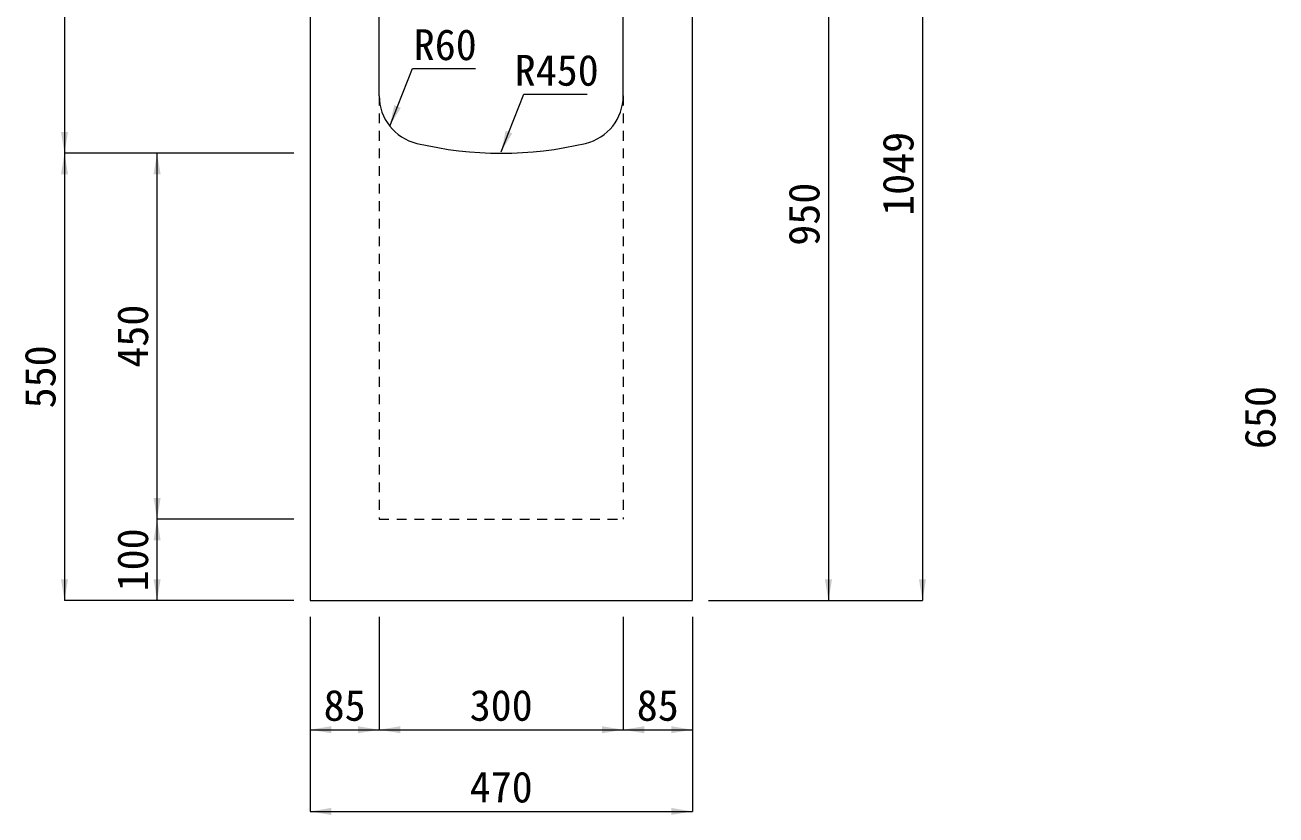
# Model space of a CAD drawing. Units: millimetres at full size, sheet at 1:40. Extents: x 69750 to 116230, y -28801 to 513.
# Drawn here: x 86997 to 88535, y -21356 to -20385 of the extents above; entities that cross this region are included whole.
import ezdxf
from ezdxf.enums import TextEntityAlignment as Align

# ---------------------------------------------------------------- set-up
doc = ezdxf.new("R2010")
doc.units = ezdxf.units.MM
doc.header["$LTSCALE"] = 40
doc.linetypes.add('USER1', pattern=[0.54, 0.3, -0.24])
for name, color, linetype, lineweight in [('寸法線', 7, 'Continuous', 9), ('引出線', 4, 'Continuous', 9), ('本体', 7, 'Continuous', 20)]:
    doc.layers.add(name, color=color, linetype=linetype, lineweight=lineweight)
doc.styles.add('ＭＳ ゴシック', font='')
doc.styles.get('ＭＳ ゴシック').set_extended_font_data('MS Gothic')

# ---------------------------------------------------------------- blocks, each defined once
blk = doc.blocks.new('filled_arrow')
at = {"color": 0, "linetype": 'Continuous', "lineweight": -2}
blk.add_solid([(7.5, 1.25), (0, 0), (7.5, -1.25)], dxfattribs=at)

msp = doc.modelspace()

# ---------------------------------------------------------------- linework, layer by layer
at = {"layer": '寸法線'}
for p, q in [((88100.28, -20043.19), (88100.28, -21092.49)), ((87045.35, -20142.49), (87045.35, -20542.49)), ((87984.69, -20142.49), (87984.69, -21092.49)), ((87327.32, -20542.49), (87045.35, -20542.49)), ((87045.35, -20542.49), (87045.35, -21092.49)), ((87327.32, -20542.49), (87045.35, -20542.49)), ((87159.2, -20992.49), (87159.2, -20542.49)), ((87327.32, -20542.49), (87159.2, -20542.49)), ((87327.33, -20992.49), (87159.2, -20992.49)), ((87159.2, -21092.49), (87159.2, -20992.49)), ((87327.33, -20992.49), (87159.2, -20992.49)), ((87327.33, -21092.49), (87045.35, -21092.49)), ((87327.33, -21092.49), (87159.2, -21092.49)), ((87837.33, -21092.49), (88100.28, -21092.49)), ((87907.15, -21092.49), (87984.69, -21092.49)), ((87347.33, -21112.49), (87347.33, -21251.29)), ((87347.33, -21112.49), (87347.33, -21351.76)), ((87432.33, -21112.49), (87432.33, -21251.29)), ((87432.33, -21112.49), (87432.33, -21251.29)), ((87732.33, -21112.49), (87732.33, -21251.29)), ((87732.33, -21112.49), (87732.33, -21251.29)), ((87817.33, -21112.49), (87817.33, -21251.29)), ((87817.33, -21112.49), (87817.33, -21351.76)), ((87347.33, -21251.29), (87432.33, -21251.29)), ((87432.33, -21251.29), (87732.33, -21251.29)), ((87732.33, -21251.29), (87817.33, -21251.29)), ((87347.33, -21351.76), (87817.33, -21351.76))]:
    msp.add_line(p, q, dxfattribs=at)
at = {"layer": '引出線'}
for points in [[(87445.26, -20509.18), (87454.81, -20485), (87473.25, -20438.3), (87550.8, -20438.3)], [(87582.33, -20540.65), (87591.87, -20516.47), (87610.31, -20469.77), (87687.86, -20469.77)]]:
    msp.add_lwpolyline(points, dxfattribs=at)
at = {"layer": '本体'}
for p, q in [((87347.32, -20142.49), (87347.33, -21092.49)), ((87432.33, -20471.97), (87432.33, -20142.49)), ((87732.32, -20471.97), (87732.32, -20142.49)), ((87817.33, -21092.49), (87817.33, -20142.49)), ((87347.33, -21092.49), (87817.33, -21092.49))]:
    msp.add_line(p, q, dxfattribs=at)
at = {"layer": '本体', "linetype": 'USER1', "lineweight": 9}
for p, q in [((87432.33, -20471.97), (87432.33, -20992.49)), ((87732.32, -20471.97), (87732.33, -20992.49)), ((87432.33, -20992.49), (87732.33, -20992.49))]:
    msp.add_line(p, q, dxfattribs=at)
at = {"layer": '本体'}
for centre, radius, start, end in [((87492.33, -20471.97), 60, 180, 256.65776), ((87672.32, -20471.97), 60, 283.34229, 0), ((87582.33, -20092.49), 450, 256.65776, 283.34229)]:
    msp.add_arc(centre, radius, start, end, dxfattribs=at)

# ---------------------------------------------------------------- block references
at = {"layer": '寸法線', "xscale": 3.47, "yscale": 3.47}
for p, rotation in [((87045.35, -20542.49), 90), ((87045.35, -20542.49), 270), ((87159.2, -20542.49), 270), ((87159.2, -20992.49), 90), ((87159.2, -20992.49), 270), ((87045.35, -21092.49), 90), ((87159.2, -21092.49), 90), ((87984.69, -21092.49), 90), ((88100.28, -21092.49), 90), ((87432.33, -21251.29), 180), ((87732.33, -21251.29), 180), ((87817.33, -21251.29), 180), ((87817.33, -21351.76), 180)]:
    msp.add_blockref('filled_arrow', p, dxfattribs=dict(at, rotation=rotation))
for p in [(87347.33, -21251.29), (87432.33, -21251.29), (87732.33, -21251.29), (87347.33, -21351.76)]:
    msp.add_blockref('filled_arrow', p, dxfattribs=at)
at = {"layer": '引出線', "xscale": 3.47, "yscale": 3.47, "rotation": 68.5}
for p in [(87445.26, -20509.18), (87582.33, -20540.65)]:
    msp.add_blockref('filled_arrow', p, dxfattribs=at)

# ---------------------------------------------------------------- texts
at = {"layer": '寸法線', "style": 'ＭＳ ゴシック'}
for s, p in [('1049', (88070.28, -20567.84)), ('950', (87954.69, -20617.49)), ('450', (87129.2, -20767.49)), ('550', (87015.35, -20817.49)), ('650', (88515.35, -20867.49)), ('100', (87129.2, -21042.49))]:
    msp.add_text(s, height=37.98, rotation=90, dxfattribs=at).set_placement(p, align=Align.MIDDLE_CENTER)
for s, p in [('85', (87389.83, -21221.29)), ('300', (87582.33, -21221.29)), ('85', (87774.83, -21221.29)), ('470', (87582.33, -21321.76))]:
    msp.add_text(s, height=37.98, dxfattribs=at).set_placement(p, align=Align.MIDDLE_CENTER)
at = {"layer": '引出線', "style": 'ＭＳ ゴシック'}
for s, p in [('R60', (87513.53, -20409.06)), ('R450', (87650.6, -20440.53))]:
    msp.add_text(s, height=37.98, dxfattribs=at).set_placement(p, align=Align.MIDDLE_CENTER)

doc.saveas('drawing.dxf')
